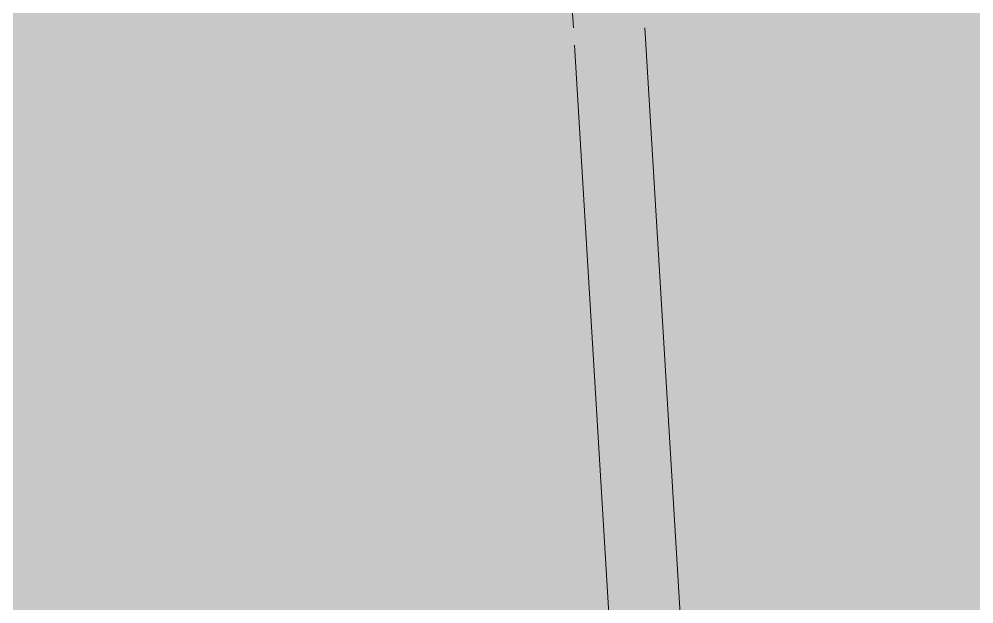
# Model space of a CAD drawing. Header units: inches. Extents: x 27328 to 120839, y -4075 to 4147.
# Drawn here: x 33042.18 to 33054.06, y 1572.6 to 1579.88 of the extents above; entities that cross this region are included whole.
import ezdxf

# ---------------------------------------------------------------- set-up
doc = ezdxf.new("R2010")
doc.units = ezdxf.units.IN
doc.header["$MEASUREMENT"] = 0
doc.layers.add('M-HVAC-DUCT', color=70, linetype='Continuous', lineweight=9)
doc.layers.add('S-COLS', color=52, linetype='Continuous', lineweight=9)

msp = doc.modelspace()

# ---------------------------------------------------------------- hatches: boundary and pattern name
at = {"layer": 'M-HVAC-DUCT'}
h = msp.add_hatch(color=256, dxfattribs=at)
h.paths.add_polyline_path([(32891.467, 1474.639), (33050.205, 1561.024), (33048.801, 1584.346), (32891.467, 1498.725), (32891.467, 1474.678)], flags=0)
h.paths.add_polyline_path([(33088.533, 1581.882), (33247.271, 1668.267), (33245.868, 1691.589), (33088.533, 1605.969), (33088.533, 1582.359)], flags=0)
h.paths.add_polyline_path([(33285.6, 1689.125), (33444.338, 1775.51), (33442.934, 1798.833), (33285.6, 1713.212), (33285.6, 1690.04)], flags=0)
h.paths.add_polyline_path([(33482.666, 1796.369), (33641.404, 1882.753), (33640, 1906.076), (33482.666, 1820.455), (33482.666, 1797.722)], flags=0)
h.paths.add_polyline_path([(33679.733, 1903.612), (33838.47, 1989.997), (33837.067, 2013.319), (33679.733, 1927.698), (33679.733, 1905.403)], flags=0)
h.paths.add_polyline_path([(33876.799, 2010.855), (33960.245, 2056.266), (33960.078, 2058.589), (33959.583, 2061), (33958.775, 2063.424), (33957.455, 2066.157), (33956.326, 2068.022), (33954.759, 2070.055), (33953.026, 2071.827), (33951.178, 2073.284), (33949.273, 2074.381), (33876.799, 2034.798), (33876.799, 2012.943)], flags=0)
at = {"layer": 'S-COLS'}
h = msp.add_hatch(color=256, dxfattribs=at)
h.paths.add_polyline_path([(33053.685, 1518.005), (33059.396, 1521.113), (33058.059, 1543.325), (33052.351, 1540.165), (33053.38, 1523.069)], flags=0)
h.paths.add_polyline_path([(33052.283, 1541.299), (33057.994, 1544.407), (33057.362, 1554.905), (33051.651, 1551.797)], flags=0)
h.paths.add_polyline_path([(33051.309, 1557.474), (33057.02, 1560.582), (33054.951, 1594.957), (33049.24, 1591.849), (33049.967, 1579.77)], flags=0)
h = msp.add_hatch(color=256, dxfattribs=at)
h.paths.add_polyline_path([(33052.822, 1517.536), (33053.685, 1518.005), (33052.348, 1540.217), (33051.489, 1539.695), (33052.801, 1517.888)], flags=0)
h.paths.add_polyline_path([(33051.42, 1540.83), (33052.283, 1541.299), (33051.651, 1551.797), (33050.788, 1551.328), (33051.408, 1541.036)], flags=0)
h.paths.add_polyline_path([(33050.447, 1557.005), (33051.309, 1557.474), (33049.24, 1591.849), (33048.378, 1591.38), (33050.419, 1557.472)], flags=0)

# ---------------------------------------------------------------- linework, layer by layer
for p, q in [((33049.077, 1579.77), (33048.374, 1591.448)), ((33049.967, 1579.77), (33051.312, 1557.428)), ((33050.45, 1556.959), (33049.09, 1579.554))]:
    msp.add_line(p, q, dxfattribs=at)

doc.saveas('drawing.dxf')
